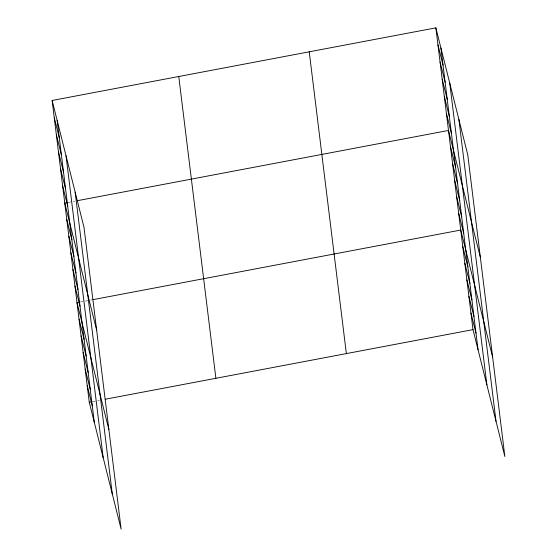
<?xml version="1.0" encoding="UTF-8"?>
<svg xmlns="http://www.w3.org/2000/svg" width="557" height="557" viewBox="0 0 557 557"><rect width="100%" height="100%" fill="white"/><g stroke="black" fill="none" stroke-linecap="round" stroke-linejoin="round"><path stroke-width="0.42" stroke-dasharray="2.79 2.09" d="M68.135 202.442L72.354 201.641M73.197 201.481L74.889 201.161M80.382 302.026L89.67 300.272M90.513 300.112L92.204 299.791M92.636 401.618L96.855 400.817M97.705 400.657L99.39 400.344"/><path stroke-width="0.84" d="M52.135 100.469L84.003 227.367L121.134 529.15L89.259 402.258L52.135 100.469L435.866 27.85L467.741 154.742L504.865 456.531L472.997 329.633L435.866 27.85M67.286 202.602L64.758 203.082L96.626 329.974M77.416 200.68L448.489 130.456L480.364 257.348M79.54 302.186L77.005 302.667L108.88 429.558M93.047 299.631L460.743 230.048L492.618 356.94M89.259 402.258L91.794 401.778M105.301 399.223L472.997 329.633M437.969 44.95L443.017 65.037M440.072 62.05L445.12 82.137M442.181 79.157L447.222 99.237M444.284 96.257L449.325 116.336M446.387 113.356L451.435 133.436M450.529 147.055L455.577 167.142M452.576 163.654L457.617 183.74M454.616 180.252L459.664 200.332M456.656 196.851L461.704 216.931M458.703 213.449L463.744 233.529M462.783 246.647L467.831 266.726M464.823 263.245L469.871 283.325M466.87 279.844L471.911 299.924M468.91 296.442L473.958 316.522M470.95 313.041L475.998 333.121M54.238 117.576L59.279 137.656M56.341 134.676L61.381 154.755M58.443 151.776L63.491 171.862M60.546 168.875L65.594 188.962M62.649 185.975L67.696 206.062M66.798 219.681L71.839 239.761M68.838 236.279L73.886 256.359M70.878 252.871L75.926 272.958M72.925 269.47L77.966 289.556M74.965 286.068L80.013 306.155M79.052 319.265L84.093 339.352M81.092 335.864L86.133 355.951M83.132 352.463L88.18 372.549M85.172 369.061L90.22 389.148M87.219 385.66L92.26 405.747M458.884 119.497L496.015 421.28M449.764 83.181L486.895 384.964M440.914 47.937L478.038 349.719M309.232 51.815L346.363 353.604M178.762 76.504L215.893 378.294M75.153 192.116L112.277 493.906M66.032 155.8L103.156 457.589M57.176 120.556L94.307 422.338"/></g></svg>
